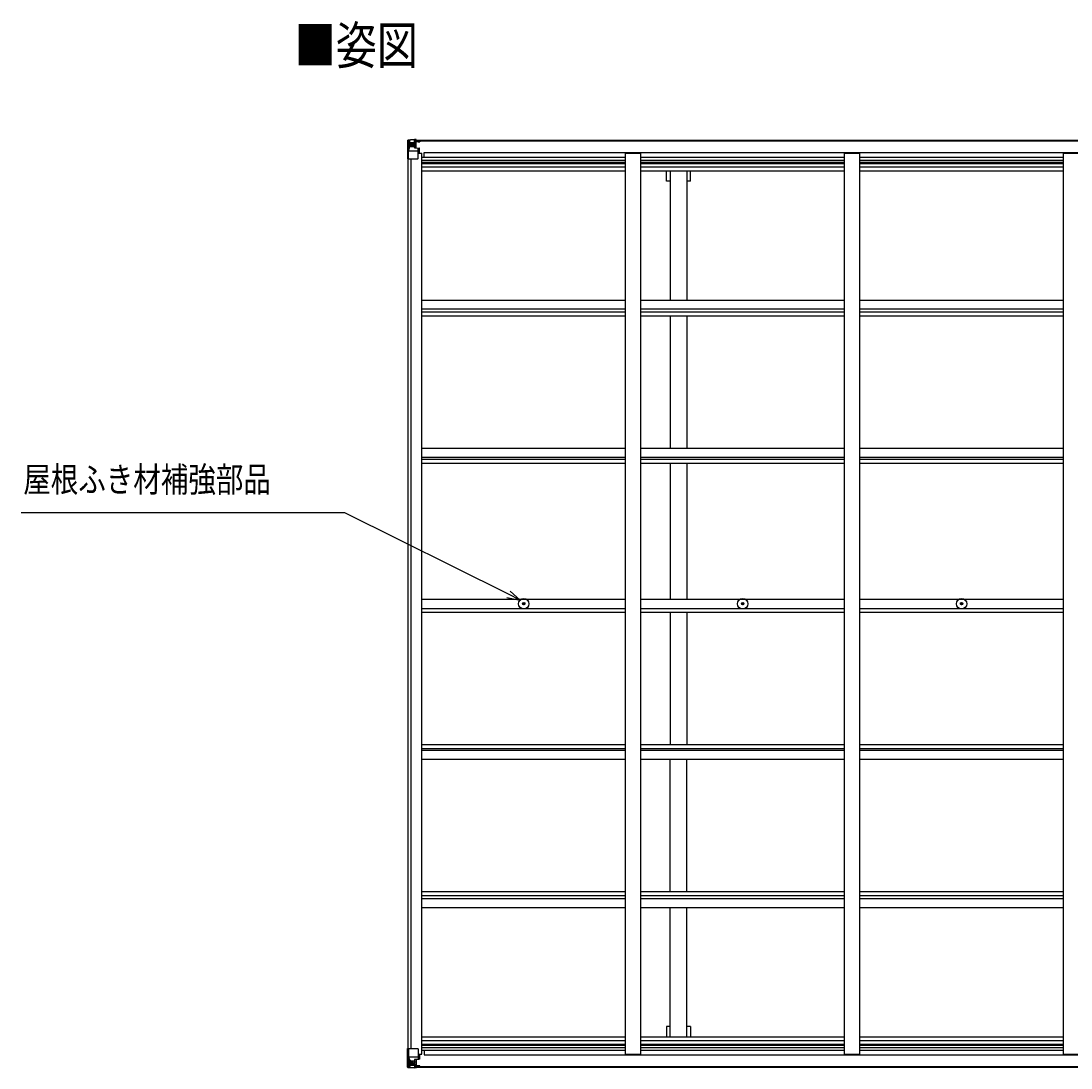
# Model space of a CAD drawing. Units: millimetres, scale not verified. Extents: x -10512 to 10512, y -7425 to 7425.
# Drawn here: x -5270 to -1836, y -1411 to 2013 of the extents above; entities that cross this region are included whole.
import ezdxf
from ezdxf.enums import TextEntityAlignment as Align

# ---------------------------------------------------------------- set-up
doc = ezdxf.new("R2010")
doc.units = ezdxf.units.MM
doc.header["$LTSCALE"] = 40
for name, color, linetype in [('0-2_USER1', 3, 'Continuous'), ('0-4_YKK_13', 4, 'Continuous'), ('0-5_YKK_A1', 4, 'Continuous'), ('0-6_YKK_D', 6, 'Continuous')]:
    doc.layers.add(name, color=color, linetype=linetype)
doc.styles.add('ＭＳ ゴシック', font='')
doc.styles.get('ＭＳ ゴシック').set_extended_font_data('MS Gothic')

msp = doc.modelspace()

# ---------------------------------------------------------------- linework, layer by layer
at = {"layer": '0-4_YKK_13'}
for p, q in [((-4005.84, 1622.81), (-4005.84, 1622.78)), ((-4004.9, 1623.82), (-4004.9, 1623.82)), ((-4004.9, 1623.77), (-4004.9, 1623.81)), ((-3995.93, 1624.2), (-4003.85, 1623.73)), ((-4002.99, 1622.76), (-4002.99, 1622.69)), ((-4002.99, 1562.11), (-4002.99, 1622.69)), ((-3999.03, 1619.31), (-4001.76, 1622.98)), ((-3998.17, 1615.81), (-3995.84, 1615.87)), ((-3998.17, 1602.34), (-3998.17, 1615.81)), ((-3983.84, 1624.99), (-3995.84, 1624.21)), ((-3995.84, 1615.86), (-3983.84, 1615.86)), ((-3984.84, 1615.86), (-3983.84, 1615.86)), ((-3977.34, 1625.5), (-3983.84, 1625.11)), ((-3983.84, 1599.01), (-3983.84, 1625.11)), ((-3983.84, 1624.22), (-3977.34, 1624.62)), ((-3982.34, 1619.4), (-3983.84, 1619.4)), ((-3982.34, 1615.86), (-3983.84, 1615.86)), ((-3977.34, 1623.69), (-3982.34, 1623.61)), ((-3981.84, 1619.04), (-3982.34, 1619.04)), ((-3982.23, 1617.74), (-3978.34, 1617.74)), ((-3981.84, 1620.06), (-3981.84, 1618.11)), ((-3973.84, 1620.06), (-3981.84, 1620.06)), ((-3973.84, 1620.04), (-3981.84, 1620.04)), ((-3971.84, 1618.2), (-3981.84, 1618.11)), ((-3981.84, 1617.95), (-3981.84, 1618.11)), ((-3981.84, 1618.11), (-3981.84, 1618.11)), ((-3978.34, 1598), (-3978.34, 1617.97)), ((-3977.34, 1624.62), (-3977.34, 1625.5)), ((-3977.34, 1624.1), (-3977.34, 1624.62)), ((-3977.34, 1624.1), (-3977.34, 1623.69)), ((-3977.34, 1623.69), (-3977.34, 1622.87)), ((-3972.34, 1623.31), (-3972.34, 1622.87)), ((-3972.04, 1623.31), (-3972.34, 1623.31)), ((-3972.04, 1623.31), (-3970.35, 1622.87)), ((-3971.84, 1619.81), (-3966.84, 1619.81)), ((-3971.84, 1618.2), (-3971.84, 1619.81)), ((-3966.84, 1620.81), (-3966.84, 1619.81)), ((-3966.84, 1619.81), (-3965.84, 1619.81)), ((-3965.84, 1619.81), (-3965.84, 1620.81)), ((-3965.84, 1619.81), (-3965.84, 1618.24)), ((-3965.84, 1618.12), (-3965.84, 1618.24)), ((-4002.45, 1588.99), (-3998.31, 1601.07)), ((-4002.45, 1588.99), (-3995.84, 1588.77)), ((-3995.84, 1602.3), (-3998.17, 1602.34)), ((-3995.84, 1602.31), (-3983.84, 1602.31)), ((-3995.84, 1602.3), (-3995.84, 1602.31)), ((-3995.84, 1588.77), (-3971.84, 1588.77)), ((-3990.36, 1608.67), (-3990.36, 1607.71)), ((-3982.34, 1602.31), (-3983.84, 1602.31)), ((-3983.01, 1598.75), (-3972.66, 1597.1)), ((-3983.01, 1598.12), (-3983.01, 1598.75)), ((-3972.66, 1596.46), (-3983.01, 1598.12)), ((-3978.34, 1614.11), (-3982.34, 1614.11)), ((-3978.34, 1605.9), (-3982.34, 1605.9)), ((-3972.66, 1597.1), (-3972.66, 1596.46)), ((-3972.39, 1597.02), (-3968.34, 1596.98)), ((-3971.84, 1563.11), (-3971.84, 1596.2)), ((-3967.34, 1585.11), (-3971.84, 1585.11)), ((-3967.34, 1596.97), (-3968.34, 1596.98)), ((-3968.34, 1595.25), (-3967.34, 1595.25)), ((-3967.34, 1580.95), (-3967.34, 1596.97)), ((-4002.99, 1562.11), (-3972.84, 1562.11)), ((-3628.08, 107.68), (-3626.97, 107.7)), ((-3628.08, 106.68), (-3626.97, 106.66)), ((-3626.97, 107.7), (-3626.46, 107.8)), ((-3626.97, 106.66), (-3626.46, 106.56)), ((-3626.36, 108.32), (-3626.46, 107.8)), ((-3626.36, 106.05), (-3626.46, 106.56)), ((-3626.34, 109.43), (-3626.36, 108.32)), ((-3626.34, 104.94), (-3626.36, 106.05)), ((-3625.34, 109.43), (-3625.32, 108.32)), ((-3625.34, 104.94), (-3625.32, 106.05)), ((-3625.32, 108.32), (-3625.22, 107.8)), ((-3625.32, 106.05), (-3625.22, 106.56)), ((-3624.7, 107.7), (-3625.22, 107.8)), ((-3624.7, 106.66), (-3625.22, 106.56)), ((-3623.59, 107.68), (-3624.7, 107.7)), ((-3623.59, 106.68), (-3624.7, 106.66)), ((-2912.08, 107.68), (-2910.97, 107.7)), ((-2912.08, 106.68), (-2910.97, 106.66)), ((-2910.97, 107.7), (-2910.46, 107.8)), ((-2910.97, 106.66), (-2910.46, 106.56)), ((-2910.36, 108.32), (-2910.46, 107.8)), ((-2910.36, 106.05), (-2910.46, 106.56)), ((-2910.34, 109.43), (-2910.36, 108.32)), ((-2910.34, 104.94), (-2910.36, 106.05)), ((-2909.34, 109.43), (-2909.32, 108.32)), ((-2909.34, 104.94), (-2909.32, 106.05)), ((-2909.32, 108.32), (-2909.22, 107.8)), ((-2909.32, 106.05), (-2909.22, 106.56)), ((-2908.7, 107.7), (-2909.22, 107.8)), ((-2908.7, 106.66), (-2909.22, 106.56)), ((-2907.59, 107.68), (-2908.7, 107.7)), ((-2907.59, 106.68), (-2908.7, 106.66)), ((-2196.08, 107.68), (-2194.97, 107.7)), ((-2196.08, 106.68), (-2194.97, 106.66)), ((-2194.97, 107.7), (-2194.46, 107.8)), ((-2194.97, 106.66), (-2194.46, 106.56)), ((-2194.36, 108.32), (-2194.46, 107.8)), ((-2194.36, 106.05), (-2194.46, 106.56)), ((-2194.34, 109.43), (-2194.36, 108.32)), ((-2194.34, 104.94), (-2194.36, 106.05)), ((-2193.34, 109.43), (-2193.32, 108.32)), ((-2193.34, 104.94), (-2193.32, 106.05)), ((-2193.32, 108.32), (-2193.22, 107.8)), ((-2193.32, 106.05), (-2193.22, 106.56)), ((-2192.7, 107.7), (-2193.22, 107.8)), ((-2192.7, 106.66), (-2193.22, 106.56)), ((-2191.59, 107.68), (-2192.7, 107.7)), ((-2191.59, 106.68), (-2192.7, 106.66)), ((-4002.99, -1347.74), (-3972.84, -1347.74)), ((-4002.99, -1347.74), (-4002.99, -1408.32)), ((-3971.84, -1348.74), (-3971.84, -1381.83)), ((-3967.34, -1370.74), (-3971.84, -1370.74)), ((-3967.34, -1366.14), (-3967.34, -1382.6)), ((-4002.45, -1374.62), (-3995.84, -1374.4)), ((-4002.45, -1374.62), (-3998.31, -1386.7)), ((-3999.03, -1404.95), (-4001.76, -1408.61)), ((-3995.84, -1387.93), (-3998.17, -1387.97)), ((-3998.17, -1387.97), (-3998.17, -1401.44)), ((-3998.17, -1401.44), (-3995.84, -1401.5)), ((-3995.84, -1374.4), (-3971.84, -1374.4)), ((-3995.84, -1387.93), (-3995.84, -1387.94)), ((-3995.84, -1387.94), (-3983.84, -1387.94)), ((-3995.84, -1401.49), (-3983.84, -1401.49)), ((-3990.36, -1394.3), (-3990.36, -1393.34)), ((-3984.84, -1401.49), (-3983.84, -1401.49)), ((-3983.84, -1384.64), (-3983.84, -1410.74)), ((-3982.34, -1387.94), (-3983.84, -1387.94)), ((-3982.34, -1401.49), (-3983.84, -1401.49)), ((-3982.34, -1405.03), (-3983.84, -1405.03)), ((-3972.66, -1382.09), (-3983.01, -1383.75)), ((-3983.01, -1384.38), (-3972.66, -1382.73)), ((-3983.01, -1383.75), (-3983.01, -1384.38)), ((-3978.34, -1391.53), (-3982.34, -1391.53)), ((-3978.34, -1399.74), (-3982.34, -1399.74)), ((-3981.84, -1404.67), (-3982.34, -1404.67)), ((-3982.23, -1403.37), (-3978.34, -1403.37)), ((-3981.84, -1403.58), (-3981.84, -1403.74)), ((-3981.84, -1403.74), (-3981.84, -1403.74)), ((-3971.84, -1403.83), (-3981.84, -1403.74)), ((-3981.84, -1405.7), (-3981.84, -1403.74)), ((-3973.84, -1405.67), (-3981.84, -1405.67)), ((-3973.84, -1405.7), (-3981.84, -1405.7)), ((-3978.34, -1383.63), (-3978.34, -1403.6)), ((-3972.66, -1382.73), (-3972.66, -1382.09)), ((-3972.39, -1382.65), (-3968.34, -1382.61)), ((-3971.84, -1403.83), (-3971.84, -1405.44)), ((-3971.84, -1405.44), (-3966.84, -1405.44)), ((-3968.34, -1380.88), (-3967.34, -1380.88)), ((-3967.34, -1382.6), (-3968.34, -1382.61)), ((-3966.84, -1406.44), (-3966.84, -1405.44)), ((-3966.84, -1405.44), (-3965.84, -1405.44)), ((-3965.84, -1403.75), (-3965.84, -1403.87)), ((-3965.84, -1405.44), (-3965.84, -1403.87)), ((-3965.84, -1405.44), (-3965.84, -1406.44)), ((-4005.84, -1408.45), (-4005.84, -1408.41)), ((-4004.9, -1409.4), (-4004.9, -1409.44)), ((-4004.9, -1409.45), (-4004.9, -1409.45)), ((-3995.93, -1409.83), (-4003.85, -1409.36)), ((-4002.99, -1408.39), (-4002.99, -1408.32)), ((-3983.84, -1410.62), (-3995.84, -1409.84)), ((-3983.84, -1409.85), (-3977.34, -1410.25)), ((-3977.34, -1411.13), (-3983.84, -1410.74)), ((-3977.34, -1409.32), (-3982.34, -1409.24)), ((-3977.34, -1409.32), (-3977.34, -1408.5)), ((-3977.34, -1409.73), (-3977.34, -1409.32)), ((-3977.34, -1409.73), (-3977.34, -1410.25)), ((-3977.34, -1410.25), (-3977.34, -1411.13)), ((-3972.34, -1408.94), (-3972.34, -1408.5)), ((-3972.04, -1408.94), (-3972.34, -1408.94)), ((-3972.04, -1408.94), (-3970.35, -1408.5))]:
    msp.add_line(p, q, dxfattribs=at)
for points in [[(-4005.84, 1622.78), (-4005.84, 1562.11), (-4002.99, 1562.11)], [(-4004.9, 1623.82), (-3995.84, 1624.37), (-3983.84, 1625.11)], [(-3977.34, 1624.1), (-3982.34, 1624.1), (-3982.34, 1598.64)], [(-3981.84, 1619.04), (-3973.84, 1619.04), (-3973.84, 1620.81)], [(-3966.84, 1618.08), (-3981.84, 1617.95), (-3981.84, 1617.95)], [(-3971.84, 1618.2), (-3971.84, 1618.19), (-3965.84, 1618.24)], [(-3992.28, 1609.63), (-3993.24, 1609.63), (-3993.24, 1610.59), (-3992.28, 1610.59)], [(-3991.32, 1611.55), (-3991.32, 1612.51), (-3990.36, 1612.51), (-3990.36, 1611.55)], [(-3990.36, 1607.71), (-3991.32, 1607.71), (-3991.32, 1608.67)], [(-3989.4, 1610.59), (-3988.44, 1610.59), (-3988.44, 1609.63), (-3989.4, 1609.63)], [(-3968.34, 1596.98), (-3968.34, 1595.25), (-3971.84, 1595.23)], [(-4005.84, -1408.41), (-4005.84, -1347.74), (-4002.99, -1347.74)], [(-3992.28, -1395.26), (-3993.24, -1395.26), (-3993.24, -1396.22), (-3992.28, -1396.22)], [(-3990.36, -1393.34), (-3991.32, -1393.34), (-3991.32, -1394.3)], [(-3991.32, -1397.18), (-3991.32, -1398.14), (-3990.36, -1398.14), (-3990.36, -1397.18)], [(-3989.4, -1396.22), (-3988.44, -1396.22), (-3988.44, -1395.26), (-3989.4, -1395.26)], [(-3977.34, -1409.73), (-3982.34, -1409.73), (-3982.34, -1384.27)], [(-3966.84, -1403.71), (-3981.84, -1403.58), (-3981.84, -1403.58)], [(-3981.84, -1404.67), (-3973.84, -1404.67), (-3973.84, -1406.44)], [(-3968.34, -1382.61), (-3968.34, -1380.88), (-3971.84, -1380.86)], [(-3971.84, -1403.83), (-3971.84, -1403.82), (-3965.84, -1403.87)], [(-4004.9, -1409.45), (-3995.84, -1410), (-3983.84, -1410.74)]]:
    msp.add_lwpolyline(points, dxfattribs=at)
for centre, radius in [((-3990.84, 1610.11), 5.3), ((-3625.84, 107.18), 17), ((-3625.84, 107.18), 4), ((-2909.84, 107.18), 17), ((-2909.84, 107.18), 4), ((-2193.84, 107.18), 17), ((-2193.84, 107.18), 4), ((-3990.84, -1395.74), 5.3)]:
    msp.add_circle(centre, radius, dxfattribs=at)
for centre, radius, start, end in [((-4004.84, 1622.82), 1, 93.50017, 180.00079), ((-4004.84, 1622.81), 0.999, 93.4424, 179.95083), ((-4004.84, 1622.78), 0.999, 93.4424, 179.95083), ((-4003.68, 1636.42), 12.7, 269.24466, 275.10311), ((-4001.71, 1622.81), 1.28, 131.17831, 182.45895), ((-3981.84, 1620.56), 0.5, 179.99802, 269.99691), ((-3981.84, 1620.54), 0.5, 180.00109, 270.00109), ((-3981.84, 1617.61), 0.5, 90.52895, 180.04464), ((-3981.83, 1617.43), 0.513, 91.88028, 181.04707), ((-3966.7, 1625.77), 7.69, 268.96999, 276.43426), ((-3992.28, 1611.55), 0.96, 270, 0), ((-3992.28, 1608.67), 0.96, 0, 90), ((-3989.4, 1611.55), 0.96, 180, 270), ((-3989.4, 1608.67), 0.96, 90, 180), ((-3982.9, 1599.68), 0.937, 182.32209, 263.26766), ((-3982.9, 1599.05), 0.937, 182.32209, 263.26766), ((-3972.77, 1596.17), 0.937, 2.32209, 83.26766), ((-3972.77, 1595.53), 0.937, 2.32209, 83.26766), ((-3972.84, 1563.11), 1, 270, 0), ((-3625.84, 107.18), 2.3, 167.44414, 192.55586), ((-3625.84, 107.18), 2.3, 77.44414, 102.55586), ((-3625.84, 107.18), 2.3, 257.44414, 282.55586), ((-3625.84, 107.18), 2.3, 347.44414, 12.55586), ((-2909.84, 107.18), 2.3, 167.44414, 192.55586), ((-2909.84, 107.18), 2.3, 77.44414, 102.55586), ((-2909.84, 107.18), 2.3, 257.44414, 282.55586), ((-2909.84, 107.18), 2.3, 347.44414, 12.55586), ((-2193.84, 107.18), 2.3, 167.44414, 192.55586), ((-2193.84, 107.18), 2.3, 77.44414, 102.55586), ((-2193.84, 107.18), 2.3, 257.44414, 282.55586), ((-2193.84, 107.18), 2.3, 347.44414, 12.55586), ((-3972.84, -1348.74), 1, 0, 90), ((-3992.28, -1394.3), 0.96, 270, 0), ((-3992.28, -1397.18), 0.96, 0, 90), ((-3989.4, -1394.3), 0.96, 180, 270), ((-3989.4, -1397.18), 0.96, 90, 180), ((-3982.9, -1384.68), 0.937, 96.73234, 177.67791), ((-3982.9, -1385.31), 0.937, 96.73234, 177.67791), ((-3981.83, -1403.06), 0.513, 178.95293, 268.11972), ((-3981.84, -1403.24), 0.5, 179.95536, 269.47105), ((-3981.84, -1406.17), 0.5, 89.99891, 179.99891), ((-3981.84, -1406.2), 0.5, 90.00309, 180.00198), ((-3972.77, -1381.16), 0.937, 276.73234, 357.67791), ((-3972.77, -1381.8), 0.937, 276.73234, 357.67791), ((-3966.7, -1411.4), 7.69, 83.56574, 91.03001), ((-4004.84, -1408.41), 0.999, 180.04917, 266.5576), ((-4004.84, -1408.44), 0.999, 180.04917, 266.5576), ((-4004.84, -1408.45), 1, 179.99921, 266.49983), ((-4003.68, -1422.05), 12.7, 84.89689, 90.75534), ((-4001.71, -1408.44), 1.28, 177.54105, 228.82169)]:
    msp.add_arc(centre, radius, start, end, dxfattribs=at)
for centre, major_axis, ratio, start_param, end_param in [((-3803.9, 1636.13), (201, 12.36), 0.060933, 3.1373463, 3.1378449), ((-4002.9, 1623.9), (2, 0.12), 0.060933, 3.1378449, 4.2119296), ((-4002.71, 1620.8), (-0.02, 3), 0.466854, 5.5234897, 6.1575023), ((-4001.04, 1615.73), (0.03, 5), 0.573921, 4.7320603, 5.5159136), ((-4077.59, 1615.86), (81.75, 0), 0.061163, 0, 0.0007725), ((-4001.73, 1591.33), (0.85, 2.32), 0.403757, 2.3087461, 3.2744049), ((-3999.57, 1602.36), (0, 3), 0.468246, 4.2703918, 4.7058971), ((-4001.73, -1376.96), (0.85, -2.32), 0.403757, 3.0087805, 3.9744392), ((-4001.04, -1401.36), (0.03, -5), 0.573921, 0.7672717, 1.551125), ((-3999.57, -1387.99), (0, -3), 0.468246, 1.5772882, 2.0127935), ((-4077.59, -1401.49), (81.75, 0), 0.061163, 6.2824128, 6.2831853), ((-4002.9, -1409.53), (2, -0.12), 0.060933, 2.0712557, 3.1453404), ((-3803.9, -1421.76), (201, -12.36), 0.060933, 3.1453404, 3.145839), ((-4002.71, -1406.43), (-0.02, -3), 0.466854, 0.125683, 0.7596956)]:
    msp.add_ellipse(centre, major_axis=major_axis, ratio=ratio, start_param=start_param, end_param=end_param, dxfattribs=at)
at = {"layer": '0-5_YKK_A1'}
for p, q in [((-3982.34, 1622.87), (1742.66, 1622.87)), ((-3982.34, 1620.81), (1742.66, 1620.81)), ((-3971.84, 1580.95), (-3958.84, 1580.95)), ((-3958.84, -1366.14), (-3958.84, 1580.95)), ((-3951.34, 1582.61), (1711.66, 1582.61)), ((-3951.34, 1567.54), (-3951.34, 1582.61)), ((-3292.84, -1366.14), (-3292.84, 1580.95)), ((-3292.84, 1580.95), (-3242.84, 1580.95)), ((-3242.84, -1366.14), (-3242.84, 1580.95)), ((-2576.84, -1366.14), (-2576.84, 1580.95)), ((-2576.84, 1580.95), (-2526.84, 1580.95)), ((-2526.84, -1366.14), (-2526.84, 1580.95)), ((-1860.84, -1366.14), (-1860.84, 1580.95)), ((-1860.84, 1580.95), (-1810.84, 1580.95)), ((-4003.84, -1347.74), (-4003.84, 1562.11)), ((-3994.14, -1347.74), (-3994.14, 1562.11)), ((-3958.84, 1567.54), (-3292.84, 1567.54)), ((-3958.84, 1558.17), (-3292.84, 1558.17)), ((-3958.84, 1551.09), (-3292.84, 1551.09)), ((-3958.84, 1547.31), (-3292.84, 1547.31)), ((-3242.84, 1567.54), (-2576.84, 1567.54)), ((-3242.84, 1558.17), (-2576.84, 1558.17)), ((-3242.84, 1551.09), (-2576.84, 1551.09)), ((-3242.84, 1547.31), (-2576.84, 1547.31)), ((-2526.84, 1567.54), (-1860.84, 1567.54)), ((-2526.84, 1558.17), (-1860.84, 1558.17)), ((-2526.84, 1551.09), (-1860.84, 1551.09)), ((-2526.84, 1547.31), (-1860.84, 1547.31)), ((-3958.84, 1535.97), (-3292.84, 1535.97)), ((-3958.84, 1523.14), (-3292.84, 1523.14)), ((-3242.84, 1535.97), (-2576.84, 1535.97)), ((-3242.84, 1523.14), (-2576.84, 1523.14)), ((-3147.34, 1523.14), (-3147.34, 1100.64)), ((-3092.34, 1523.14), (-3092.34, 1100.64)), ((-3080.34, 1489.75), (-3080.34, 1523.14)), ((-2526.84, 1535.97), (-1860.84, 1535.97)), ((-2526.84, 1523.14), (-1860.84, 1523.14)), ((-3080.34, 1489.75), (-3092.34, 1489.75)), ((-3958.84, 1100.64), (-3292.84, 1100.64)), ((-3242.84, 1100.64), (-2576.84, 1100.64)), ((-2526.84, 1100.64), (-1860.84, 1100.64)), ((-3958.84, 1071.67), (-3292.84, 1071.67)), ((-3242.84, 1071.67), (-2576.84, 1071.67)), ((-2526.84, 1071.67), (-1860.84, 1071.67)), ((-3958.84, 1061.52), (-3292.84, 1061.52)), ((-3958.84, 1048.68), (-3292.84, 1048.68)), ((-3242.84, 1061.52), (-2576.84, 1061.52)), ((-3242.84, 1048.68), (-2576.84, 1048.68)), ((-3147.34, 1048.68), (-3147.34, 615.78)), ((-3092.34, 1048.68), (-3092.34, 615.78)), ((-2526.84, 1061.52), (-1860.84, 1061.52)), ((-2526.84, 1048.68), (-1860.84, 1048.68)), ((-3958.84, 615.78), (-3292.84, 615.78)), ((-3958.84, 586.21), (-3292.84, 586.21)), ((-3242.84, 615.78), (-2576.84, 615.78)), ((-3242.84, 586.21), (-2576.84, 586.21)), ((-2526.84, 615.78), (-1860.84, 615.78)), ((-2526.84, 586.21), (-1860.84, 586.21)), ((-3958.84, 580.1), (-3292.84, 580.1)), ((-3958.84, 567.11), (-3292.84, 567.11)), ((-3242.84, 580.1), (-2576.84, 580.1)), ((-3242.84, 567.11), (-2576.84, 567.11)), ((-3147.34, 567.11), (-3147.34, 122.18)), ((-3092.34, 567.11), (-3092.34, 122.18)), ((-2526.84, 580.1), (-1860.84, 580.1)), ((-2526.84, 567.11), (-1860.84, 567.11)), ((-3958.84, 122.18), (-3292.84, 122.18)), ((-3242.84, 122.18), (-2576.84, 122.18)), ((-2526.84, 122.18), (-1860.84, 122.18)), ((-3958.84, 92.18), (-3292.84, 92.18)), ((-3958.84, 79.18), (-3292.84, 79.18)), ((-3242.84, 92.18), (-2576.84, 92.18)), ((-3242.84, 79.18), (-2576.84, 79.18)), ((-3147.34, 79.18), (-3147.34, -352.74)), ((-3092.34, 79.18), (-3092.34, -352.74)), ((-2526.84, 92.18), (-1860.84, 92.18)), ((-2526.84, 79.18), (-1860.84, 79.18)), ((-3958.84, -352.74), (-3292.84, -352.74)), ((-3958.84, -365.73), (-3292.84, -365.73)), ((-3958.84, -371.84), (-3292.84, -371.84)), ((-3242.84, -352.74), (-2576.84, -352.74)), ((-3242.84, -365.73), (-2576.84, -365.73)), ((-3242.84, -371.84), (-2576.84, -371.84)), ((-2526.84, -352.74), (-1860.84, -352.74)), ((-2526.84, -365.73), (-1860.84, -365.73)), ((-2526.84, -371.84), (-1860.84, -371.84)), ((-3958.84, -401.41), (-3292.84, -401.41)), ((-3242.84, -401.41), (-2576.84, -401.41)), ((-3147.34, -834.31), (-3147.34, -401.41)), ((-3092.34, -834.31), (-3092.34, -401.41)), ((-2526.84, -401.41), (-1860.84, -401.41)), ((-3958.84, -834.31), (-3292.84, -834.31)), ((-3958.84, -847.15), (-3292.84, -847.15)), ((-3958.84, -857.3), (-3292.84, -857.3)), ((-3242.84, -834.31), (-2576.84, -834.31)), ((-3242.84, -847.15), (-2576.84, -847.15)), ((-3242.84, -857.3), (-2576.84, -857.3)), ((-2526.84, -834.31), (-1860.84, -834.31)), ((-2526.84, -847.15), (-1860.84, -847.15)), ((-2526.84, -857.3), (-1860.84, -857.3)), ((-3958.84, -886.27), (-3292.84, -886.27)), ((-3242.84, -886.27), (-2576.84, -886.27)), ((-3147.34, -1308.77), (-3147.34, -886.27)), ((-3092.34, -1308.77), (-3092.34, -886.27)), ((-2526.84, -886.27), (-1860.84, -886.27)), ((-3080.34, -1274.94), (-3092.34, -1274.94)), ((-3080.34, -1274.94), (-3080.34, -1308.77)), ((-3958.84, -1308.77), (-3292.84, -1308.77)), ((-3958.84, -1321.6), (-3292.84, -1321.6)), ((-3958.84, -1332.94), (-3292.84, -1332.94)), ((-3958.84, -1336.73), (-3292.84, -1336.73)), ((-3242.84, -1308.77), (-2576.84, -1308.77)), ((-3242.84, -1321.6), (-2576.84, -1321.6)), ((-3242.84, -1332.94), (-2576.84, -1332.94)), ((-3242.84, -1336.73), (-2576.84, -1336.73)), ((-2526.84, -1308.77), (-1860.84, -1308.77)), ((-2526.84, -1321.6), (-1860.84, -1321.6)), ((-2526.84, -1332.94), (-1860.84, -1332.94)), ((-2526.84, -1336.73), (-1860.84, -1336.73)), ((-3971.84, -1366.14), (-3958.84, -1366.14)), ((-3958.84, -1343.8), (-3292.84, -1343.8)), ((-3958.84, -1353.17), (-3292.84, -1353.17)), ((-3951.34, -1353.17), (-3951.34, -1368.24)), ((-3951.34, -1368.24), (1711.66, -1368.24)), ((-3292.84, -1366.14), (-3242.84, -1366.14)), ((-3242.84, -1343.8), (-2576.84, -1343.8)), ((-3242.84, -1353.17), (-2576.84, -1353.17)), ((-2576.84, -1366.14), (-2526.84, -1366.14)), ((-2526.84, -1343.8), (-1860.84, -1343.8)), ((-2526.84, -1353.17), (-1860.84, -1353.17)), ((-1860.84, -1366.14), (-1810.84, -1366.14)), ((-3982.34, -1406.44), (1742.66, -1406.44)), ((-3982.34, -1408.51), (1742.66, -1408.51))]:
    msp.add_line(p, q, dxfattribs=at)
for points in [[(-3147.34, 1489.75), (-3159.34, 1489.75), (-3159.34, 1523.14)], [(-3147.34, -1274.94), (-3159.34, -1274.94), (-3159.34, -1308.77)]]:
    msp.add_lwpolyline(points, dxfattribs=at)
at = {"layer": '0-6_YKK_D'}
for points in [[(-3637.73, 119.39), (-3675.79, 138.3), (-4211.48, 404.36), (-5270.47, 404.36)], [(-3680.86, 128.1), (-3637.73, 119.39), (-3670.73, 148.5)]]:
    msp.add_lwpolyline(points, dxfattribs=at)

# ---------------------------------------------------------------- texts
at = {"layer": '0-2_USER1', "style": 'ＭＳ ゴシック', "width": 0.8}
msp.add_text('■姿図', height=123.2, dxfattribs=at).set_placement((-4375.42, 1835), align=Align.BOTTOM_LEFT)
at = {"layer": '0-6_YKK_D', "style": 'ＭＳ ゴシック', "width": 0.8}
msp.add_text('屋根ふき材補強部品', height=82.48, dxfattribs=at).set_placement((-5263.07, 447.79), align=Align.BOTTOM_LEFT)

doc.saveas('drawing.dxf')
